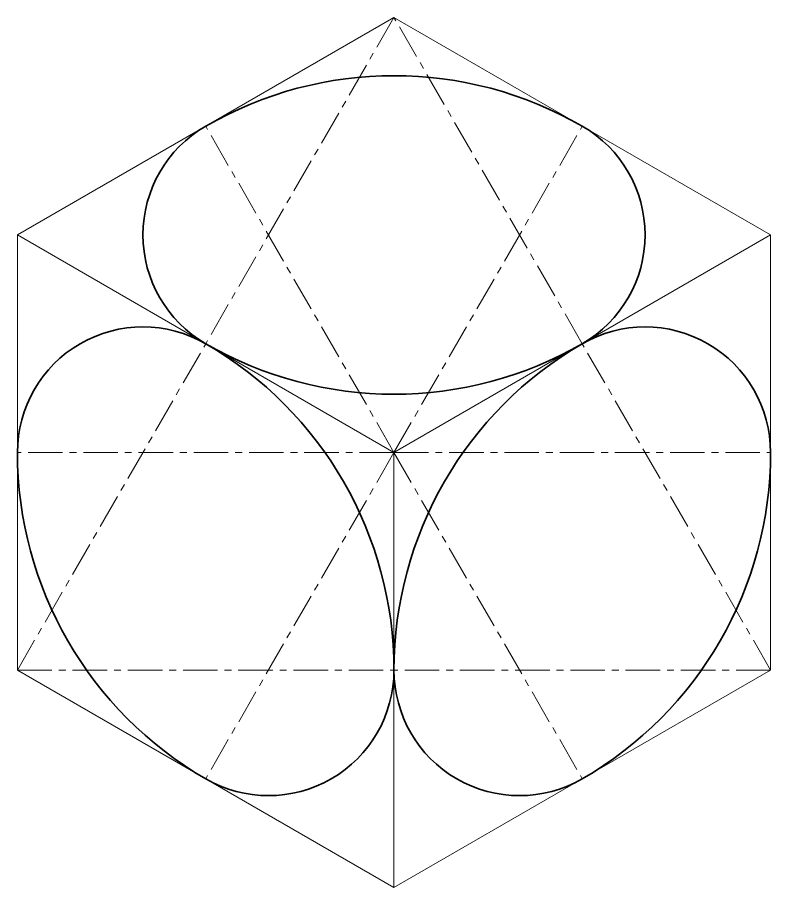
# Model space of a CAD drawing. Header units: millimetres. Extents: x -610 to 6844, y -355 to 774.
# Drawn here: x 270.5 to 339.7, y 397.6 to 477.6 of the extents above; entities that cross this region are included whole.
import ezdxf

# ---------------------------------------------------------------- set-up
doc = ezdxf.new("R2010")
doc.units = ezdxf.units.MM
doc.header["$LTSCALE"] = 0.1
doc.linetypes.add('CENTER', pattern=[50.8, 31.75, -6.35, 6.35, -6.35])
for name, color, linetype, lineweight in [('EJES', 1, 'CENTER', 20), ('L1', 2, 'Continuous', 20), ('L2', 4, 'Continuous', 35)]:
    doc.layers.add(name, color=color, linetype=linetype, lineweight=lineweight)

msp = doc.modelspace()

# ---------------------------------------------------------------- linework, layer by layer
at = {"layer": 'EJES'}
for p, q in [((305.108, 477.551), (287.788, 447.551)), ((322.429, 447.551), (305.108, 477.551)), ((305.108, 437.551), (287.788, 467.551)), ((305.108, 437.551), (322.429, 467.551)), ((270.467, 417.551), (287.788, 447.551)), ((339.749, 417.551), (322.429, 447.551)), ((305.108, 437.551), (270.467, 437.551)), ((305.108, 437.551), (287.788, 407.551)), ((305.108, 437.551), (339.749, 437.551)), ((305.108, 437.551), (322.429, 407.551)), ((270.467, 417.551), (305.108, 417.551)), ((339.749, 417.551), (305.108, 417.551))]:
    msp.add_line(p, q, dxfattribs=at)
at = {"layer": 'L1'}
for p, q in [((270.467, 457.551), (305.108, 477.551)), ((305.108, 477.551), (339.749, 457.551)), ((305.108, 437.551), (270.467, 457.551)), ((270.467, 457.551), (270.467, 417.551)), ((305.108, 437.551), (270.467, 457.551)), ((339.749, 457.551), (305.108, 437.551)), ((339.749, 417.551), (339.749, 457.551)), ((305.108, 397.551), (305.108, 437.551)), ((270.467, 417.551), (305.108, 397.551)), ((270.467, 417.551), (305.108, 397.551)), ((305.108, 397.551), (339.749, 417.551))]:
    msp.add_line(p, q, dxfattribs=at)
at = {"layer": 'L2'}
for points in [[(322.429, 447.551, 0.57735), (322.429, 467.551, 0.267949), (287.788, 467.551, 0.57735), (287.788, 447.551, 0.267949), (322.429, 447.551, 0.57735)], [(305.108, 417.551, 0.57735), (322.429, 407.551, 0.267949), (339.749, 437.551, 0.57735), (322.429, 447.551, 0.267949), (305.108, 417.551, 1.732051)]]:
    msp.add_lwpolyline(points, format="xyb", dxfattribs=at)
at = {"layer": 'L2', "linetype": 'Continuous'}
msp.add_lwpolyline([(287.788, 407.551, 0.57735), (305.108, 417.551, 0.267949), (287.788, 447.551, 0.57735), (270.467, 437.551, 0.267949), (287.788, 407.551, 1.732051)], format="xyb", dxfattribs=at)

doc.saveas('drawing.dxf')
